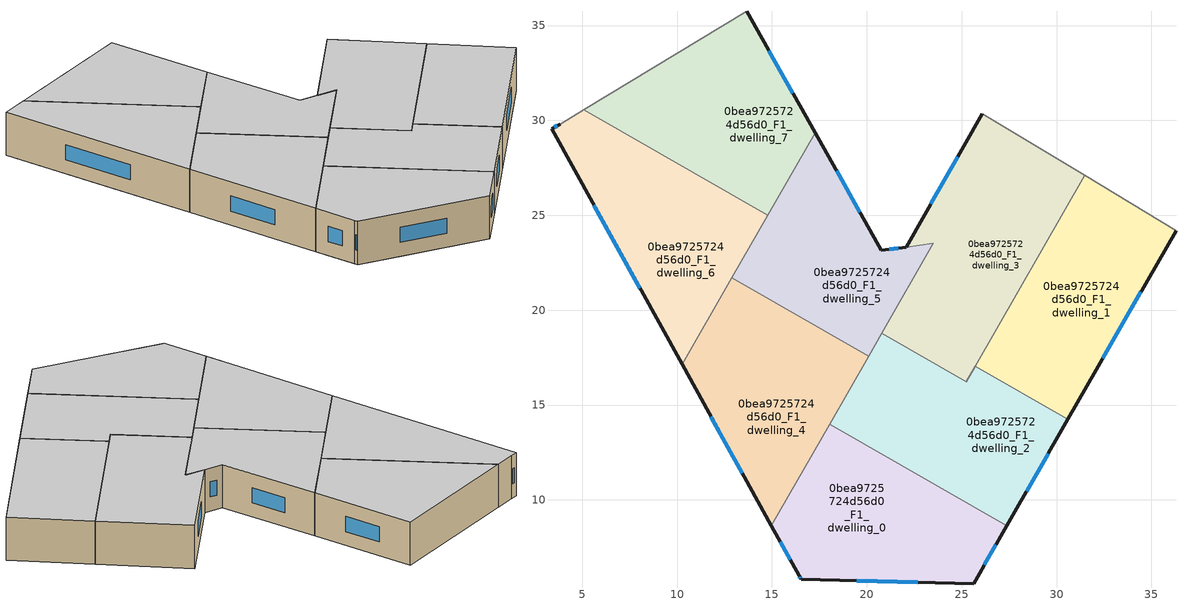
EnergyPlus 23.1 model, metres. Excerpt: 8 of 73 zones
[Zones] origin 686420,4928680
0bea9725724d56d0_F1_dwelling_0
 floor to 0bea9725724d56d0_F0_dwelling_2 (EU_floor_Construction): 23.01,11.14 19.9,5.73 16.54,5.82 15.63,7.45 19.05,13.41 z3
 floor to 0bea9725724d56d0_F0_dwelling_0 (EU_floor_Construction): 27.37,8.64 25.62,5.59 19.9,5.73 23.01,11.14 z3
 floor to 0bea9725724d56d0_F0_dwelling_4 (EU_floor_Construction): 19.05,13.41 15.63,7.45 14.97,8.64 18.04,13.99 z3
 wall outside (EU_wall_Construction): 14.97,8.64 16.43,6 16.54,5.82 25.62,5.59 27.37,8.64 z3:6
 wall to 0bea9725724d56d0_F1_dwelling_2 (EU_wall_Construction): 27.37,8.64 18.04,13.99 z3:6
 wall to 0bea9725724d56d0_F1_dwelling_4 (EU_wall_Construction): 18.04,13.99 14.97,8.64 z3:6
 window (EU_Window_Construction): 15.44,7.79 15.96,6.86 / 26.19,6.58 26.81,7.65 / 19.48,5.74 22.68,5.66 / 16.47,5.94 16.5,5.88 z3.97:5.03
 ceiling to 0bea9725724d56d0_F2_dwelling_0 (EU_floor_Construction): 25.62,5.59 27.37,8.64 18.04,13.99 14.97,8.64 16.43,6 16.54,5.82 z6
0bea9725724d56d0_F1_dwelling_1
 floor to 0bea9725724d56d0_F0_dwelling_1 (EU_floor_Construction): 36.3,24.19 30.64,14.32 26.27,16.83 31.99,26.79 z3
 floor to 0bea9725724d56d0_F0_dwelling_3 (EU_floor_Construction): 31.99,26.79 26.27,16.83 30.64,14.32 30.6,14.26 25.72,17.05 31.48,27.1 z3
 wall outside (EU_wall_Construction): 30.6,14.26 36.3,24.19 z3:6
 wall to 0bea9725724d56d0_F1_dwelling_2 (EU_wall_Construction): 25.72,17.05 30.6,14.26 z3:6
 wall adiabatic (EU_wall_Construction): 36.3,24.19 31.48,27.1 z3:6
 wall to 0bea9725724d56d0_F1_dwelling_3 (EU_wall_Construction): 31.48,27.1 25.72,17.05 z3:6
 window (EU_Window_Construction): 32.44,17.48 34.45,20.97 z3.97:5.03
 ceiling to 0bea9725724d56d0_F2_dwelling_1 (EU_floor_Construction): 30.6,14.26 36.3,24.19 31.48,27.1 25.72,17.05 z6
0bea9725724d56d0_F1_dwelling_2
 floor to 0bea9725724d56d0_F0_dwelling_0 (EU_floor_Construction): 30.38,13.88 27.37,8.64 23.01,11.14 25.73,15.89 21.78,18.16 21.8,18.19 25.24,16.22 25.5,16.68 z3
 floor to 0bea9725724d56d0_F0_dwelling_3 (EU_floor_Construction): 30.6,14.26 30.38,13.88 25.5,16.68 25.72,17.05 z3
 floor to 0bea9725724d56d0_F0_dwelling_5 (EU_floor_Construction): 25.73,15.89 25.31,15.16 20.35,18.01 20.78,18.77 21.8,18.19 21.78,18.16 z3
 floor to 0bea9725724d56d0_F0_dwelling_2 (EU_floor_Construction): 25.31,15.16 23.01,11.14 19.05,13.41 21.06,16.91 20.05,17.49 20.35,18.01 z3
 floor to 0bea9725724d56d0_F0_dwelling_4 (EU_floor_Construction): 21.06,16.91 19.05,13.41 18.04,13.99 20.05,17.49 z3
 wall outside (EU_wall_Construction): 27.37,8.64 30.6,14.26 z3:6
 wall to 0bea9725724d56d0_F1_dwelling_3 (EU_wall_Construction): 25.72,17.05 25.24,16.22 20.78,18.77 z3:6
 wall to 0bea9725724d56d0_F1_dwelling_5 (EU_wall_Construction): 20.78,18.77 20.1,17.58 z3:6
 wall to 0bea9725724d56d0_F1_dwelling_4 (EU_wall_Construction): 20.1,17.58 18.04,13.99 z3:6
 window (EU_Window_Construction): 28.42,10.46 29.55,12.44 z3.97:5.03
 ceiling to 0bea9725724d56d0_F2_dwelling_2 (EU_floor_Construction): 27.37,8.64 30.6,14.26 25.72,17.05 25.24,16.22 20.78,18.77 18.04,13.99 z6
0bea9725724d56d0_F1_dwelling_3
 floor to 0bea9725724d56d0_F0_dwelling_3 (EU_floor_Construction): 31.48,27.1 25.5,16.68 22.06,18.65 28.08,29.15 z3
 floor to 0bea9725724d56d0_F0_dwelling_0 (EU_floor_Construction): 25.5,16.68 25.24,16.22 21.8,18.19 22.06,18.65 z3
 floor to 0bea9725724d56d0_F0_dwelling_5 (EU_floor_Construction): 28.08,29.15 21.8,18.19 20.78,18.77 23.51,23.52 22.07,23.33 26.09,30.36 z3
 wall outside (EU_wall_Construction): 26.09,30.36 22.07,23.33 z3:6
 wall adiabatic (EU_wall_Construction): 31.48,27.1 26.09,30.36 z3:6
 wall to 0bea9725724d56d0_F1_dwelling_5 (EU_wall_Construction): 22.08,23.33 23.51,23.52 20.78,18.77 z3:6
 window (EU_Window_Construction): 24.79,28.08 23.38,25.61 z3.97:5.03
 ceiling to 0bea9725724d56d0_F2_dwelling_3 (EU_floor_Construction): 25.24,16.22 31.48,27.1 26.09,30.36 22.07,23.33 23.51,23.52 20.78,18.77 z6
0bea9725724d56d0_F1_dwelling_4
 floor to 0bea9725724d56d0_F0_dwelling_4 (EU_floor_Construction): 20.05,17.49 14.97,8.64 12,14.01 15.49,20.1 z3
 floor to 0bea9725724d56d0_F0_dwelling_6 (EU_floor_Construction): 15.54,20.19 12,14.01 10.26,17.14 12.89,21.71 z3
 floor to 0bea9725724d56d0_F0_dwelling_2 (EU_floor_Construction): 20.1,17.58 20.05,17.49 15.49,20.1 15.54,20.19 z3
 wall outside (EU_wall_Construction): 10.26,17.14 14.97,8.64 z3:6
 wall to 0bea9725724d56d0_F1_dwelling_5 (EU_wall_Construction): 20.1,17.58 12.89,21.71 z3:6
 wall to 0bea9725724d56d0_F1_dwelling_6 (EU_wall_Construction): 12.89,21.71 10.26,17.14 z3:6
 window (EU_Window_Construction): 11.79,14.38 13.44,11.39 z3.97:5.03
 ceiling to 0bea9725724d56d0_F2_dwelling_4 (EU_floor_Construction): 14.97,8.64 20.1,17.58 12.89,21.71 10.26,17.14 z6
0bea9725724d56d0_F1_dwelling_5
 floor to 0bea9725724d56d0_F0_dwelling_5 (EU_floor_Construction): 23.51,23.52 20.35,18.01 15.79,20.62 19.02,26.25 20.77,23.15 22.08,23.32 z3
 floor to 0bea9725724d56d0_F0_dwelling_7 (EU_floor_Construction): 17.27,29.35 19.02,26.25 16.73,22.26 14.07,23.78 z3
 floor to 0bea9725724d56d0_F0_dwelling_6 (EU_floor_Construction): 16.73,22.26 15.54,20.19 12.89,21.71 14.07,23.78 z3
 floor to 0bea9725724d56d0_F0_dwelling_2 (EU_floor_Construction): 20.35,18.01 20.1,17.58 15.54,20.19 15.79,20.62 z3
 wall outside (EU_wall_Construction): 20.77,23.15 17.27,29.35 z3:6; 22.08,23.32,6 22.07,23.32,3 20.77,23.15,3 20.77,23.15,6
 wall to 0bea9725724d56d0_F1_dwelling_7 (EU_wall_Construction): 17.27,29.35 14.78,25.01 z3:6
 wall to 0bea9725724d56d0_F1_dwelling_6 (EU_wall_Construction): 14.78,25.01 12.89,21.71 z3:6
 window (EU_Window_Construction): 19.63,25.16 18.4,27.34 z3.97:5.03; 21.65,23.27,5.03 21.65,23.26,3.97 21.19,23.2,3.97 21.19,23.2,5.03
 ceiling to 0bea9725724d56d0_F2_dwelling_5 (EU_floor_Construction): 20.1,17.58 23.51,23.52 22.08,23.32 20.77,23.15 17.27,29.35 12.89,21.71 z6
0bea9725724d56d0_F1_dwelling_6
 floor to 0bea9725724d56d0_F0_dwelling_6 (EU_floor_Construction): 14.07,23.78 10.26,17.14 7.37,22.37 9.64,26.33 z3
 floor to 0bea9725724d56d0_F0_dwelling_8 (EU_floor_Construction): 10.34,27.55 7.37,22.37 3.39,29.55 3.83,29.81 5.09,30.57 z3
 floor to 0bea9725724d56d0_F0_dwelling_7 (EU_floor_Construction): 14.78,25.01 14.07,23.78 9.64,26.33 10.34,27.55 z3
 wall outside (EU_wall_Construction): 3.83,29.81 3.39,29.55 10.26,17.14 z3:6
 wall adiabatic (EU_wall_Construction): 5.09,30.57 3.83,29.81 z3:6
 wall to 0bea9725724d56d0_F1_dwelling_7 (EU_wall_Construction): 14.78,25.01 5.09,30.57 z3:6
 window (EU_Window_Construction): 5.61,25.52 8.03,21.16 / 3.69,29.72 3.53,29.63 z3.97:5.03
 ceiling to 0bea9725724d56d0_F2_dwelling_6 (EU_floor_Construction): 10.26,17.14 14.78,25.01 5.09,30.57 3.83,29.81 3.39,29.55 z6
0bea9725724d56d0_F1_dwelling_7
 floor to 0bea9725724d56d0_F0_dwelling_7 (EU_floor_Construction): 14.35,34.54 17.27,29.35 14.78,25.01 10.34,27.55 z3
 floor to 0bea9725724d56d0_F0_dwelling_8 (EU_floor_Construction): 13.68,35.75 14.35,34.54 10.34,27.55 5.09,30.57 z3
 wall outside (EU_wall_Construction): 17.27,29.35 13.68,35.75 z3:6
 wall adiabatic (EU_wall_Construction): 13.68,35.75 5.09,30.57 z3:6
 window (EU_Window_Construction): 16.11,31.43 14.84,33.67 z3.97:5.03
 ceiling to 0bea9725724d56d0_F2_dwelling_7 (EU_floor_Construction): 14.78,25.01 17.27,29.35 13.68,35.75 5.09,30.57 z6
[Building]
EU S2 Campaign: North Axis=0; Terrain=City; Solar Distribution=FullExterior
[Site:Location]
Bologna: Latitude=44.5; Longitude=11.25; Time Zone=1; Elevation=37
[SizingPeriod:WeatherFileDays]
AnnualSizingPeriod: Begin Month=1; Begin Day of Month=1; End Month=12; End Day of Month=31; Day of Week for Start Day=Monday; Use Weather File Daylight Saving Period=No; Use Weather File Rain and Snow Indicators=No
[MATERIAL]
EU_InternalMass_Material: Roughness=MediumRough; Thickness=0.1; Conductivity=1; Density=1800; Specific Heat=900; Thermal Absorptance=0.9; Solar Absorptance=0.7; Visible Absorptance=0.7
[MATERIAL:NOMASS] Roughness=MediumRough; Thermal Absorptance=0.9; Solar Absorptance=0.7; Visible Absorptance=0.7
Name | Thermal Resistance
EU_wall_NoMass | 0.779417
EU_floor_NoMass | 0.588222
[WINDOWMATERIAL:SIMPLEGLAZINGSYSTEM]
EU_Window_SimpleGlazing: UFactor=5.16242; Solar Heat Gain Coefficient=0.85; Visible Transmittance=0.85
[CONSTRUCTION]
EU_wall_Construction: EU_wall_NoMass
EU_floor_Construction: EU_floor_NoMass
EU_Window_Construction: EU_Window_SimpleGlazing
EU_InternalMass_Construction: EU_InternalMass_Material
[ZONE] Type=1; Multiplier=1; Ceiling Height=autocalculate; Floor Area=autocalculate; Part of Total Floor Area=Yes
Name | Volume
0bea9725724d56d0_F1_dwelling_0 | 194.24
0bea9725724d56d0_F1_dwelling_1 | 194.233
0bea9725724d56d0_F1_dwelling_2 | 194.238
0bea9725724d56d0_F1_dwelling_3 | 220.705
0bea9725724d56d0_F1_dwelling_4 | 194.231
0bea9725724d56d0_F1_dwelling_5 | 167.767
0bea9725724d56d0_F1_dwelling_6 | 194.221
0bea9725724d56d0_F1_dwelling_7 | 194.249
[INTERNALMASS] Construction=EU_InternalMass_Construction
Name | Zone or ZoneList | Surface Area
0bea9725724d56d0_F1_dwelling_0_EU_InternalMass | 0bea9725724d56d0_F1_dwelling_0 | 64.7445
0bea9725724d56d0_F1_dwelling_1_EU_InternalMass | 0bea9725724d56d0_F1_dwelling_1 | 64.7459
0bea9725724d56d0_F1_dwelling_2_EU_InternalMass | 0bea9725724d56d0_F1_dwelling_2 | 64.7456
0bea9725724d56d0_F1_dwelling_3_EU_InternalMass | 0bea9725724d56d0_F1_dwelling_3 | 73.5562
0bea9725724d56d0_F1_dwelling_4_EU_InternalMass | 0bea9725724d56d0_F1_dwelling_4 | 64.7426
0bea9725724d56d0_F1_dwelling_5_EU_InternalMass | 0bea9725724d56d0_F1_dwelling_5 | 55.9255
0bea9725724d56d0_F1_dwelling_6_EU_InternalMass | 0bea9725724d56d0_F1_dwelling_6 | 64.7401
0bea9725724d56d0_F1_dwelling_7_EU_InternalMass | 0bea9725724d56d0_F1_dwelling_7 | 64.7499
[OTHEREQUIPMENT] Fuel Type=Electricity; Design Level Calculation Method=Watts/Area; Power per Zone Floor Area=1; Fraction Latent=0; Fraction Radiant=0; Fraction Lost=0; Carbon Dioxide Generation Rate=0; EndUse Subcategory=EU_Step8_InternalGains
Name | Zone or ZoneList or Space or SpaceList | Schedule
EU_Step8_InternalGain_0bea9725724d56d0_F1_dwelling_0_f000 | 0bea9725724d56d0_F1_dwelling_0 | EU_Step8_GainSchedule_0bea9725724d56d0_F1_dwelling_0_f000
EU_Step8_InternalGain_0bea9725724d56d0_F1_dwelling_1_f000 | 0bea9725724d56d0_F1_dwelling_1 | EU_Step8_GainSchedule_0bea9725724d56d0_F1_dwelling_1_f000
EU_Step8_InternalGain_0bea9725724d56d0_F1_dwelling_2_f000 | 0bea9725724d56d0_F1_dwelling_2 | EU_Step8_GainSchedule_0bea9725724d56d0_F1_dwelling_2_f000
EU_Step8_InternalGain_0bea9725724d56d0_F1_dwelling_3_f000 | 0bea9725724d56d0_F1_dwelling_3 | EU_Step8_GainSchedule_0bea9725724d56d0_F1_dwelling_3_f000
EU_Step8_InternalGain_0bea9725724d56d0_F1_dwelling_4_f000 | 0bea9725724d56d0_F1_dwelling_4 | EU_Step8_GainSchedule_0bea9725724d56d0_F1_dwelling_4_f000
EU_Step8_InternalGain_0bea9725724d56d0_F1_dwelling_5_f000 | 0bea9725724d56d0_F1_dwelling_5 | EU_Step8_GainSchedule_0bea9725724d56d0_F1_dwelling_5_f000
EU_Step8_InternalGain_0bea9725724d56d0_F1_dwelling_6_f000 | 0bea9725724d56d0_F1_dwelling_6 | EU_Step8_GainSchedule_0bea9725724d56d0_F1_dwelling_6_f000
EU_Step8_InternalGain_0bea9725724d56d0_F1_dwelling_7_f000 | 0bea9725724d56d0_F1_dwelling_7 | EU_Step8_GainSchedule_0bea9725724d56d0_F1_dwelling_7_f000
[ZONEVENTILATION:DESIGNFLOWRATE] Schedule=EU_AlwaysOn; Design Flow Rate Calculation Method=AirChanges/Hour; Air Changes per Hour=0.712058; Ventilation Type=Natural; Fan Pressure Rise=0; Fan Total Efficiency=1; Constant Term Coefficient=1; Temperature Term Coefficient=0; Velocity Term Coefficient=0; Velocity Squared Term Coefficient=0; Minimum Indoor Temperature=-100; Maximum Indoor Temperature=100; Delta Temperature=-100; Minimum Outdoor Temperature=-100; Maximum Outdoor Temperature=100; Maximum Wind Speed=40
Name | Zone or ZoneList or Space or SpaceList
EU_ConstantAir_0bea9725724d56d0_F1_dwelling_0 | 0bea9725724d56d0_F1_dwelling_0
EU_ConstantAir_0bea9725724d56d0_F1_dwelling_1 | 0bea9725724d56d0_F1_dwelling_1
EU_ConstantAir_0bea9725724d56d0_F1_dwelling_2 | 0bea9725724d56d0_F1_dwelling_2
EU_ConstantAir_0bea9725724d56d0_F1_dwelling_3 | 0bea9725724d56d0_F1_dwelling_3
EU_ConstantAir_0bea9725724d56d0_F1_dwelling_4 | 0bea9725724d56d0_F1_dwelling_4
EU_ConstantAir_0bea9725724d56d0_F1_dwelling_5 | 0bea9725724d56d0_F1_dwelling_5
EU_ConstantAir_0bea9725724d56d0_F1_dwelling_6 | 0bea9725724d56d0_F1_dwelling_6
EU_ConstantAir_0bea9725724d56d0_F1_dwelling_7 | 0bea9725724d56d0_F1_dwelling_7
[HVACTEMPLATE:ZONE:IDEALLOADSAIRSYSTEM] System Availability Schedule=EU_AlwaysOn; Maximum Heating Supply Air Temperature=50; Minimum Cooling Supply Air Temperature=13; Maximum Heating Supply Air Humidity Ratio=0.0156; Minimum Cooling Supply Air Humidity Ratio=0.0077; Heating Limit=NoLimit; Cooling Limit=NoLimit; Heating Availability Schedule=EU_AlwaysOn; Cooling Availability Schedule=EU_CoolingOff; Dehumidification Control Type=ConstantSensibleHeatRatio; Cooling Sensible Heat Ratio=0.7; Dehumidification Setpoint=60; Humidification Control Type=None; Humidification Setpoint=30; Outdoor Air Method=None; Outdoor Air Flow Rate per Person=0.00944; Outdoor Air Flow Rate per Zone Floor Area=0; Outdoor Air Flow Rate per Zone=0; Demand Controlled Ventilation Type=None; Outdoor Air Economizer Type=NoEconomizer; Heat Recovery Type=None; Sensible Heat Recovery Effectiveness=0.7; Latent Heat Recovery Effectiveness=0.65
Name | Template Thermostat
0bea9725724d56d0_F1_dwelling_0 | EU_HeatOnly_0bea9725724d56d0_F1_dwelling_0
0bea9725724d56d0_F1_dwelling_1 | EU_HeatOnly_0bea9725724d56d0_F1_dwelling_1
0bea9725724d56d0_F1_dwelling_2 | EU_HeatOnly_0bea9725724d56d0_F1_dwelling_2
0bea9725724d56d0_F1_dwelling_3 | EU_HeatOnly_0bea9725724d56d0_F1_dwelling_3
0bea9725724d56d0_F1_dwelling_4 | EU_HeatOnly_0bea9725724d56d0_F1_dwelling_4
0bea9725724d56d0_F1_dwelling_5 | EU_HeatOnly_0bea9725724d56d0_F1_dwelling_5
0bea9725724d56d0_F1_dwelling_6 | EU_HeatOnly_0bea9725724d56d0_F1_dwelling_6
0bea9725724d56d0_F1_dwelling_7 | EU_HeatOnly_0bea9725724d56d0_F1_dwelling_7
[SIZING:ZONE] Zone Cooling Design Supply Air Temperature Input Method=SupplyAirTemperature; Zone Cooling Design Supply Air Temperature=13; Zone Heating Design Supply Air Temperature Input Method=SupplyAirTemperature; Zone Heating Design Supply Air Temperature=50; Zone Cooling Design Supply Air Humidity Ratio=0.008; Zone Heating Design Supply Air Humidity Ratio=0.008; Cooling Design Air Flow Method=DesignDay; Cooling Design Air Flow Rate=0; Cooling Minimum Air Flow per Zone Floor Area=0.000762; Cooling Minimum Air Flow=0; Cooling Minimum Air Flow Fraction=0.2; Heating Design Air Flow Method=DesignDay; Heating Design Air Flow Rate=0; Heating Maximum Air Flow per Zone Floor Area=0.002032; Heating Maximum Air Flow=0.141576; Heating Maximum Air Flow Fraction=0.3; Account for Dedicated Outdoor Air System=No; Dedicated Outdoor Air System Control Strategy=NeutralSupplyAir; Dedicated Outdoor Air Low Setpoint Temperature for Design=autosize; Dedicated Outdoor Air High Setpoint Temperature for Design=autosize; Zone Load Sizing Method=Sensible Load Only No Latent Load; Zone Latent Cooling Design Supply Air Humidity Ratio Input Method=HumidityRatioDifference; Zone Cooling Design Supply Air Humidity Ratio Difference=0.005; Zone Latent Heating Design Supply Air Humidity Ratio Input Method=HumidityRatioDifference; Zone Humidification Design Supply Air Humidity Ratio Difference=0.005
0bea9725724d56d0_F1_dwelling_0; 0bea9725724d56d0_F1_dwelling_1; 0bea9725724d56d0_F1_dwelling_2; 0bea9725724d56d0_F1_dwelling_3; 0bea9725724d56d0_F1_dwelling_4; 0bea9725724d56d0_F1_dwelling_5; 0bea9725724d56d0_F1_dwelling_6; 0bea9725724d56d0_F1_dwelling_7
[SCHEDULE:CONSTANT]
Name | Hourly Value
EU_AlwaysOn | 1
EU_CoolingOff | 0
[SCHEDULE:FILE] Column Number=1; Rows to Skip at Top=0; Number of Hours of Data=8760; Column Separator=Comma; Interpolate to Timestep=No; Minutes per Item=60; Adjust Schedule for Daylight Savings=Yes
Name | File
EU_Step8_GainSchedule_0bea9725724d56d0_F1_dwelling_0_f000 | ../../schedules/0bea9725724d56d0/0bea9725724d56d0_F1_dwelling_0_f000_gain.csv
EU_Step8_GainSchedule_0bea9725724d56d0_F1_dwelling_1_f000 | ../../schedules/0bea9725724d56d0/0bea9725724d56d0_F1_dwelling_1_f000_gain.csv
EU_Step8_GainSchedule_0bea9725724d56d0_F1_dwelling_2_f000 | ../../schedules/0bea9725724d56d0/0bea9725724d56d0_F1_dwelling_2_f000_gain.csv
EU_Step8_GainSchedule_0bea9725724d56d0_F1_dwelling_3_f000 | ../../schedules/0bea9725724d56d0/0bea9725724d56d0_F1_dwelling_3_f000_gain.csv
EU_Step8_GainSchedule_0bea9725724d56d0_F1_dwelling_4_f000 | ../../schedules/0bea9725724d56d0/0bea9725724d56d0_F1_dwelling_4_f000_gain.csv
EU_Step8_GainSchedule_0bea9725724d56d0_F1_dwelling_5_f000 | ../../schedules/0bea9725724d56d0/0bea9725724d56d0_F1_dwelling_5_f000_gain.csv
EU_Step8_GainSchedule_0bea9725724d56d0_F1_dwelling_6_f000 | ../../schedules/0bea9725724d56d0/0bea9725724d56d0_F1_dwelling_6_f000_gain.csv
EU_Step8_GainSchedule_0bea9725724d56d0_F1_dwelling_7_f000 | ../../schedules/0bea9725724d56d0/0bea9725724d56d0_F1_dwelling_7_f000_gain.csv
